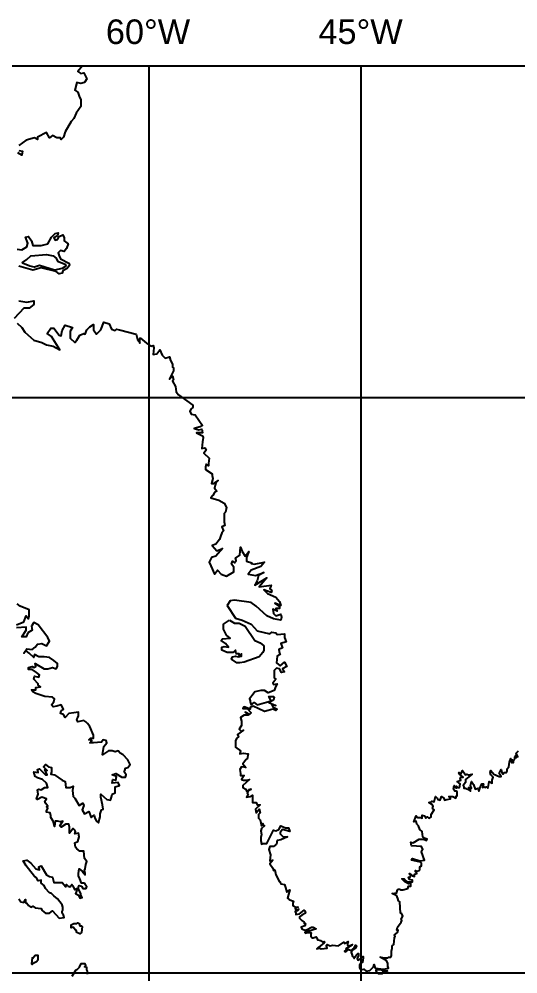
# Model space of a CAD drawing. Header units: millimetres. Extents: x 1844 to 27622, y 2629 to 17869.
# Drawn here: x 9930 to 12367, y 13203 to 17869 of the extents above; entities that cross this region are included whole.
import ezdxf

# ---------------------------------------------------------------- set-up
doc = ezdxf.new("R2010")
doc.units = ezdxf.units.MM
for name, color, linetype in [('COUNTRY', 212, 'Continuous'), ('FRAME', 252, 'Continuous'), ('经纬度标注', 7, 'Continuous'), ('网格线', 251, 'Continuous')]:
    doc.layers.add(name, color=color, linetype=linetype)
doc.styles.add('ARIAL', font='arial.ttf')

msp = doc.modelspace()

# ---------------------------------------------------------------- linework, layer by layer
at = {"layer": 'COUNTRY', "linetype": 'Continuous', "lineweight": -3}
for points in [[(10238.5, 17638.9), (10216.6, 17613.3), (10231.2, 17602.4), (10245.8, 17606), (10260.4, 17576.9), (10249.4, 17558.6), (10231.2, 17555), (10212.9, 17558.6), (10202, 17522.1), (10216.6, 17511.2), (10223.9, 17492.9), (10231.2, 17474.7), (10231.2, 17452.8), (10231.2, 17441.8), (10209.3, 17409), (10198.3, 17383.4), (10183.7, 17368.8), (10154.6, 17317.7), (10147.3, 17292.2), (10136.3, 17281.2), (10132.7, 17288.5), (10114.4, 17288.5), (10092.5, 17299.5), (10077.9, 17288.5), (10063.3, 17314.1), (10019.5, 17292.2), (10019.5, 17281.2), (10004.9, 17288.5), (9964.8, 17277.6), (9928.3, 17252)], [(9928.3, 17226.5), (9946.5, 17222.8), (9942.9, 17204.6), (9924.6, 17215.5)], [(9921, 16744.7), (9942.9, 16741.1), (9968.4, 16755.7), (9972.1, 16773.9), (9961.1, 16803.1), (9975.7, 16806.8), (9990.3, 16784.9), (9997.6, 16763), (10037.8, 16763), (10070.6, 16770.3), (10088.9, 16803.1), (10107.1, 16821.4), (10121.7, 16825), (10118.1, 16810.4), (10099.8, 16799.5), (10107.1, 16788.5), (10118.1, 16792.2), (10125.4, 16806.8), (10143.6, 16814.1), (10150.9, 16799.5), (10150.9, 16784.9), (10169.2, 16770.3), (10161.9, 16748.4), (10150.9, 16733.8), (10132.7, 16737.4), (10121.7, 16726.5), (10125.4, 16711.9), (10132.7, 16697.3), (10172.8, 16675.4), (10176.4, 16668.1), (10172.8, 16660.8), (10165.5, 16649.8), (10143.6, 16638.9), (10140, 16627.9), (10125.4, 16624.3), (10110.8, 16635.2), (10037.8, 16653.5), (9997.6, 16642.5), (9928.3, 16660.8)], [(9946.5, 16675.4), (9946.5, 16679), (9968.4, 16693.6), (9986.7, 16711.9), (10063.3, 16719.2), (10096.2, 16711.9), (10110.8, 16700.9), (10118.1, 16686.3), (10154.6, 16671.7), (10158.2, 16660.8), (10140, 16649.8), (10103.5, 16642.5), (10030.5, 16664.4), (10004.9, 16657.1), (9983, 16660.8), (9946.5, 16675.4)], [(9928.3, 16492.9), (9968.4, 16485.6), (10001.3, 16492.9), (10001.3, 16474.7), (9979.4, 16456.4), (9953.8, 16456.4), (9906.4, 16405.3)], [(9921, 16383.4), (9942.9, 16361.5), (9957.5, 16339.6), (10001.3, 16299.5), (10041.4, 16288.5), (10063.3, 16277.6), (10096.2, 16270.3), (10129, 16252), (10088.9, 16317.7), (10067, 16332.3), (10085.2, 16357.9), (10099.8, 16357.9), (10125.4, 16325), (10136.3, 16321.4), (10140, 16346.9), (10154.6, 16372.5), (10191, 16361.5), (10180.1, 16343.3), (10180.1, 16310.4), (10202, 16288.5), (10212.9, 16299.5), (10227.5, 16325), (10245.8, 16332.3), (10253.1, 16328.7), (10260.4, 16350.6), (10275, 16365.2), (10293.2, 16376.1), (10293.2, 16350.6), (10307.8, 16328.7), (10329.7, 16350.6), (10344.3, 16387.1), (10369.9, 16379.8), (10380.8, 16354.2), (10399.1, 16346.9), (10406.4, 16354.2), (10421, 16350.6), (10501.3, 16328.7), (10508.6, 16303.1), (10515.9, 16295.8), (10519.5, 16284.9), (10519.5, 16310.4), (10523.2, 16310.4), (10552.4, 16284.9), (10574.3, 16270.3), (10585.2, 16273.9), (10588.9, 16263), (10585.2, 16230.1), (10603.5, 16233.8), (10618.1, 16252), (10629, 16226.5), (10632.7, 16222.8), (10643.6, 16211.9), (10665.5, 16219.2), (10669.2, 16200.9), (10680.1, 16182.7), (10680.1, 16168.1), (10683.7, 16164.4), (10683.7, 16149.8), (10672.8, 16127.9), (10665.5, 16109.7), (10680.1, 16124.3), (10683.7, 16106), (10680.1, 16098.8), (10694.7, 16073.2), (10698.3, 16047.7), (10709.3, 16033.1), (10778.6, 15982), (10778.6, 15971), (10771.3, 15963.7), (10764, 15952.8), (10771.3, 15938.2), (10789.6, 15934.5), (10826.1, 15883.4), (10815.1, 15876.1), (10785.9, 15868.8), (10807.8, 15861.5), (10822.4, 15865.2), (10826.1, 15846.9), (10796.9, 15846.9), (10826.1, 15832.3), (10829.7, 15825), (10826.1, 15803.1), (10822.4, 15770.3), (10837, 15773.9), (10844.3, 15763), (10833.4, 15748.4), (10858.9, 15722.8), (10855.3, 15697.3), (10855.3, 15686.3), (10844.3, 15693.6), (10840.7, 15679), (10840.7, 15668.1), (10873.5, 15646.2), (10873.5, 15638.9), (10877.2, 15624.3), (10869.9, 15598.8), (10880.8, 15598.8), (10902.7, 15613.3), (10891.8, 15602.4), (10888.1, 15591.5), (10884.5, 15576.9), (10895.4, 15562.3), (10884.5, 15555), (10877.2, 15540.4), (10866.2, 15529.4), (10906.4, 15518.5), (10931.9, 15503.9), (10942.9, 15482), (10939.2, 15460.1), (10931.9, 15452.8), (10931.9, 15434.5), (10931.9, 15412.6), (10935.6, 15394.4), (10921, 15387.1), (10928.3, 15368.8), (10921, 15357.9), (10913.7, 15339.6), (10910, 15325), (10891.8, 15303.1), (10873.5, 15295.8), (10895.4, 15270.3), (10924.6, 15281.2), (10891.8, 15244.7), (10869.9, 15237.4), (10858.9, 15215.5), (10866.2, 15197.3), (10884.5, 15157.1), (10899.1, 15175.4), (10917.3, 15157.1), (10942.9, 15146.2), (10979.4, 15168.1), (10979.4, 15190), (10968.4, 15204.6), (10972.1, 15219.2), (10983, 15211.9), (10990.3, 15222.8), (10986.7, 15233.8), (11008.6, 15248.4), (11012.2, 15288.5), (11019.5, 15266.6), (11034.1, 15244.7), (11052.4, 15266.6), (11041.4, 15237.4), (11041.4, 15219.2), (11067, 15211.9), (11063.3, 15208.2), (11077.9, 15204.6), (11129, 15215.5), (11110.8, 15193.6), (11063.3, 15175.4), (11048.7, 15157.1), (11085.2, 15149.8), (11125.4, 15164.4), (11099.8, 15149.8), (11092.5, 15124.3), (11081.6, 15102.4), (11140, 15138.9), (11103.5, 15095.1), (11161.9, 15102.4), (11154.6, 15084.2), (11165.5, 15076.9), (11161.9, 15065.9), (11125.4, 15080.5), (11143.6, 15062.3), (11183.7, 15044), (11202, 15022.1), (11209.3, 15003.9), (11180.1, 15014.8), (11202, 15000.2), (11202, 14989.3), (11183.7, 14989.3), (11191, 14974.7), (11169.2, 14985.6), (11172.8, 14963.7), (11183.7, 14952.8), (11209.3, 14960.1), (11212.9, 14945.5), (11209.3, 14930.9), (11172.8, 14938.2), (11140, 14952.8), (11088.9, 15000.2), (11063.3, 15018.5), (10983, 15029.4), (10961.1, 15025.8), (10946.5, 15003.9), (10986.7, 14941.8), (11019.5, 14930.9), (11063.3, 14912.6), (11092.5, 14879.8), (11154.6, 14865.2), (11165.5, 14872.5), (11183.7, 14868.8), (11191, 14861.5), (11227.5, 14865.2), (11227.5, 14846.9), (11234.8, 14825), (11209.3, 14817.7), (11216.6, 14795.8), (11198.3, 14788.5), (11202, 14770.3), (11205.6, 14763), (11191, 14755.7), (11187.4, 14722.8), (11205.6, 14708.2), (11227.5, 14726.5), (11238.5, 14704.6), (11216.6, 14693.6), (11227.5, 14679), (11212.9, 14675.4), (11202, 14693.6), (11187.4, 14697.3), (11176.4, 14686.3), (11176.4, 14668.1), (11176.4, 14649.8), (11183.7, 14642.5), (11169.2, 14624.3), (11172.8, 14617), (11191, 14620.6), (11183.7, 14609.7), (11176.4, 14587.8), (11147.3, 14576.9), (11129, 14587.8), (11110.8, 14587.8), (11081.6, 14580.5), (11074.3, 14569.6), (11056, 14547.7), (11059.7, 14536.7), (11059.7, 14533.1), (11063.3, 14518.5), (11077.9, 14529.4), (11092.5, 14518.5), (11161.9, 14536.7), (11150.9, 14558.6), (11172.8, 14558.6), (11176.4, 14555), (11172.8, 14540.4), (11150.9, 14529.4), (11183.7, 14514.8), (11165.5, 14518.5), (11169.2, 14507.5), (11191, 14496.6), (11183.7, 14489.3), (11169.2, 14496.6), (11147.3, 14489.3), (11129, 14485.6), (11074.3, 14511.2), (11059.7, 14503.9), (11059.7, 14496.6), (11030.5, 14507.5), (11023.2, 14500.2), (11045.1, 14500.2), (11063.3, 14478.3), (11056, 14471), (11034.1, 14482), (11048.7, 14467.4), (11030.5, 14467.4), (11012.2, 14456.4), (11015.9, 14438.2), (11015.9, 14419.9), (11015.9, 14416.3), (11004.9, 14398), (11015.9, 14387.1), (11026.8, 14394.4), (10997.6, 14372.5), (11001.3, 14361.5), (10994, 14354.2), (10986.7, 14343.3), (10986.7, 14310.4), (11012.2, 14292.2), (11008.6, 14277.6), (11026.8, 14281.2), (11048.7, 14277.6), (11045.1, 14252), (11037.8, 14248.4), (11023.2, 14230.1), (11037.8, 14211.9), (11015.9, 14215.5), (11008.6, 14200.9), (11012.2, 14182.7), (11012.2, 14171.7), (11030.5, 14171.7), (11015.9, 14153.5), (11026.8, 14149.8), (11041.4, 14149.8), (11056, 14153.5), (11023.2, 14124.3), (11023.2, 14113.3), (11037.8, 14106), (11041.4, 14095.1), (11063.3, 14106), (11052.4, 14102.4), (11045.1, 14087.8), (11048.7, 14080.5), (11041.4, 14065.9), (11059.7, 14069.6), (11070.6, 14076.9), (11070.6, 14040.4), (11088.9, 14040.4), (11092.5, 14029.4), (11107.1, 14029.4), (11085.2, 14007.5), (11088.9, 13989.3), (11103.5, 14007.5), (11107.1, 13989.3), (11099.8, 13982), (11099.8, 13963.7), (11107.1, 13956.4), (11110.8, 13941.8), (11114.4, 13927.2), (11121.7, 13938.2), (11121.7, 13930.9), (11129, 13927.2), (11114.4, 13912.6), (11110.8, 13901.7), (11114.4, 13883.4), (11110.8, 13868.8), (11110.8, 13854.2), (11114.4, 13836), (11121.7, 13839.6), (11140, 13839.6), (11154.6, 13868.8), (11172.8, 13905.3), (11183.7, 13901.7), (11198.3, 13909), (11209.3, 13927.2), (11231.2, 13916.3), (11245.8, 13916.3), (11253.1, 13898), (11216.6, 13909), (11205.6, 13894.4), (11205.6, 13887.1), (11220.2, 13872.5), (11242.1, 13872.5), (11209.3, 13857.9), (11191, 13854.2), (11187.4, 13836), (11172.8, 13825), (11154.6, 13825), (11150.9, 13810.4), (11158.2, 13784.9), (11154.6, 13755.7), (11169.2, 13759.3), (11154.6, 13741.1), (11169.2, 13719.2), (11172.8, 13708.2), (11180.1, 13711.9), (11183.7, 13686.3), (11202, 13653.5), (11205.6, 13653.5), (11205.6, 13649.8), (11209.3, 13642.5), (11227.5, 13638.9), (11231.2, 13624.3), (11234.8, 13613.3), (11238.5, 13602.4), (11245.8, 13609.7), (11253.1, 13613.3), (11245.8, 13591.5), (11242.1, 13573.2), (11249.4, 13565.9), (11260.4, 13562.3), (11271.3, 13558.6), (11267.7, 13547.7), (11267.7, 13536.7), (11282.3, 13529.4), (11293.2, 13529.4), (11278.6, 13522.1), (11285.9, 13514.8), (11296.9, 13518.5), (11289.6, 13511.2), (11278.6, 13507.5), (11282.3, 13500.2), (11282.3, 13492.9), (11300.5, 13496.6), (11322.4, 13514.8), (11326.1, 13511.2), (11329.7, 13500.2), (11311.5, 13489.3), (11300.5, 13482), (11300.5, 13474.7), (11311.5, 13463.7), (11322.4, 13456.4), (11322.4, 13449.1), (11329.7, 13449.1), (11326.1, 13438.2), (11307.8, 13430.9), (11311.5, 13423.6), (11326.1, 13416.3), (11337, 13419.9), (11358.9, 13430.9), (11366.2, 13430.9), (11380.8, 13423.6), (11326.1, 13405.3), (11329.7, 13401.7), (11337, 13405.3), (11355.3, 13405.3), (11358.9, 13401.7), (11355.3, 13398), (11355.3, 13387.1), (11362.6, 13379.8), (11366.2, 13379.8), (11380.8, 13383.4), (11384.5, 13379.8), (11388.1, 13368.8), (11391.8, 13368.8), (11402.7, 13365.2), (11413.7, 13357.9), (11421, 13361.5), (11424.6, 13357.9), (11421, 13354.2), (11402.7, 13339.6), (11391.8, 13332.3), (11384.5, 13325), (11399.1, 13328.7), (11406.4, 13325), (11435.6, 13328.7), (11431.9, 13339.6), (11431.9, 13343.3), (11435.6, 13346.9), (11450.2, 13339.6), (11461.1, 13343.3), (11490.3, 13339.6), (11515.9, 13357.9), (11519.5, 13350.6), (11537.8, 13361.5), (11534.1, 13350.6), (11534.1, 13343.3), (11541.4, 13339.6), (11559.7, 13346.9), (11556, 13343.3), (11526.8, 13325), (11534.1, 13325), (11519.5, 13314.1), (11526.8, 13310.4), (11530.5, 13314.1), (11541.4, 13321.4), (11552.4, 13317.7), (11567, 13328.7), (11574.3, 13343.3), (11577.9, 13339.6), (11574.3, 13328.7), (11556, 13317.7), (11552.4, 13306.8), (11556, 13299.5), (11559.7, 13288.5), (11563.3, 13284.9), (11567, 13277.6), (11570.6, 13284.9), (11577.9, 13295.8), (11585.2, 13303.1), (11588.9, 13303.1), (11588.9, 13292.2), (11581.6, 13277.6), (11585.2, 13270.3), (11599.8, 13277.6), (11610.8, 13288.5), (11610.8, 13281.2), (11607.1, 13259.3), (11599.8, 13255.7), (11592.5, 13244.7), (11592.5, 13233.8), (11592.5, 13233.8), (11596.2, 13226.5), (11599.8, 13222.8), (11614.4, 13226.5), (11625.4, 13215.5), (11643.6, 13219.2), (11661.9, 13237.4), (11665.5, 13248.4), (11665.5, 13244.7), (11669.2, 13230.1), (11712.9, 13226.5), (11734.8, 13230.1), (11734.8, 13230.1), (11731.2, 13241.1), (11731.2, 13244.7), (11731.2, 13255.7), (11723.9, 13270.3), (11720.2, 13270.3), (11694.7, 13284.9), (11720.2, 13281.2), (11731.2, 13281.2), (11734.8, 13284.9), (11745.8, 13284.9), (11749.4, 13292.2), (11749.4, 13314.1), (11753.1, 13328.7), (11753.1, 13339.6), (11760.4, 13346.9), (11764, 13379.8), (11767.7, 13387.1), (11764, 13390.7), (11764, 13394.4), (11778.6, 13405.3), (11782.3, 13416.3), (11775, 13416.3), (11778.6, 13430.9), (11796.9, 13456.4), (11800.5, 13463.7), (11796.9, 13471), (11804.2, 13485.6), (11800.5, 13496.6), (11793.2, 13500.2), (11789.6, 13555), (11782.3, 13562.3), (11782.3, 13565.9), (11775, 13584.2), (11753.1, 13595.1), (11775, 13598.8), (11775, 13602.4), (11778.6, 13613.3), (11782.3, 13617), (11789.6, 13617), (11793.2, 13613.3), (11804.2, 13613.3), (11829.7, 13620.6), (11833.4, 13631.6), (11844.3, 13631.6), (11844.3, 13646.2), (11833.4, 13642.5), (11815.1, 13653.5), (11800.5, 13668.1), (11811.5, 13668.1), (11818.8, 13657.1), (11826.1, 13653.5), (11851.6, 13653.5), (11851.6, 13660.8), (11837, 13664.4), (11833.4, 13675.4), (11840.7, 13675.4), (11844.3, 13682.7), (11837, 13690), (11837, 13693.6), (11851.6, 13682.7), (11862.6, 13679), (11862.6, 13690), (11873.5, 13693.6), (11866.2, 13700.9), (11866.2, 13708.2), (11873.5, 13704.6), (11884.5, 13708.2), (11888.1, 13711.9), (11888.1, 13726.5), (11895.4, 13730.1), (11895.4, 13744.7), (11891.8, 13748.4), (11848, 13759.3), (11851.6, 13766.6), (11888.1, 13755.7), (11910, 13759.3), (11895.4, 13799.5), (11899.1, 13806.8), (11902.7, 13810.4), (11895.4, 13825), (11848, 13828.7), (11844.3, 13846.9), (11855.3, 13843.3), (11884.5, 13861.5), (11906.4, 13861.5), (11921, 13854.2), (11924.6, 13861.5), (11913.7, 13865.2), (11902.7, 13872.5), (11899.1, 13898), (11888.1, 13909), (11880.8, 13927.2), (11873.5, 13934.5), (11869.9, 13949.1), (11858.9, 13945.5), (11869.9, 13974.7), (11877.2, 13967.4), (11891.8, 13967.4), (11899.1, 13963.7), (11899.1, 13978.3), (11910, 13974.7), (11917.3, 13963.7), (11924.6, 13971), (11931.9, 13963.7), (11942.9, 13971), (11942.9, 13982), (11957.5, 14003.9), (11950.2, 14011.2), (11953.8, 14022.1), (11950.2, 14029.4), (11931.9, 14040.4), (11942.9, 14044), (11946.5, 14047.7), (11957.5, 14044), (11964.8, 14069.6), (11972.1, 14062.3), (11975.7, 14055), (11986.7, 14051.3), (11994, 14069.6), (12004.9, 14062.3), (12008.6, 14051.3), (12019.5, 14055), (12037.8, 14058.6), (12030.5, 14069.6), (12048.7, 14069.6), (12063.3, 14062.3), (12067, 14073.2), (12070.6, 14073.2), (12070.6, 14087.8), (12070.6, 14091.5), (12067, 14095.1), (12059.7, 14095.1), (12052.4, 14106), (12056, 14124.3), (12067, 14109.7), (12067, 14120.6), (12074.3, 14113.3), (12081.6, 14113.3), (12085.2, 14131.6), (12070.6, 14142.5), (12088.9, 14149.8), (12085.2, 14157.1), (12088.9, 14164.4), (12099.8, 14164.4), (12081.6, 14179), (12077.9, 14186.3), (12088.9, 14179), (12096.2, 14197.3), (12110.8, 14175.4), (12118.1, 14179), (12125.4, 14175.4), (12143.6, 14179), (12110.8, 14153.5), (12110.8, 14138.9), (12099.8, 14124.3), (12103.5, 14117), (12103.5, 14113.3), (12103.5, 14109.7), (12110.8, 14109.7), (12121.7, 14106), (12136.3, 14095.1), (12136.3, 14102.4), (12125.4, 14113.3), (12140, 14109.7), (12136.3, 14124.3), (12140, 14142.5), (12150.9, 14127.9), (12158.2, 14106), (12172.8, 14109.7), (12176.4, 14095.1), (12183.7, 14117), (12191, 14131.6), (12198.3, 14131.6), (12194.7, 14113.3), (12202, 14117), (12209.3, 14113.3), (12212.9, 14117), (12220.2, 14109.7), (12223.9, 14124.3), (12227.5, 14142.5), (12242.1, 14135.2), (12242.1, 14149.8), (12245.8, 14164.4), (12234.8, 14175.4), (12231.2, 14186.3), (12234.8, 14197.3), (12249.4, 14179), (12275, 14168.1), (12285.9, 14168.1), (12275, 14182.7), (12285.9, 14200.9), (12289.6, 14182.7), (12293.2, 14179), (12300.5, 14186.3), (12311.5, 14186.3), (12315.1, 14193.6), (12315.1, 14204.6), (12322.4, 14215.5), (12326.1, 14237.4), (12333.4, 14255.7), (12337, 14233.8), (12340.7, 14248.4), (12344.3, 14233.8), (12348, 14248.4), (12351.6, 14255.7), (12351.6, 14263), (12358.9, 14259.3), (12355.3, 14270.3), (12366.2, 14263), (12358.9, 14281.2), (12362.6, 14284.9), (12369.9, 14292.2)], [(9917.3, 14909), (9953.8, 14923.6), (9964.8, 14952.8), (9975.7, 14938.2), (9979.4, 14952.8), (9979.4, 14982), (9935.6, 15000.2), (9921, 15011.2)], [(9928.3, 13569.6), (9939.2, 13555), (9953.8, 13551.3), (9961.1, 13565.9), (9961.1, 13551.3), (9968.4, 13547.7), (9975.7, 13536.7), (9986.7, 13529.4), (9997.6, 13533.1), (10008.6, 13525.8), (10037.8, 13522.1), (10041.4, 13514.8), (10052.4, 13503.9), (10059.7, 13500.2), (10077.9, 13500.2), (10092.5, 13511.2), (10125.4, 13474.7), (10150.9, 13478.3), (10147.3, 13489.3), (10140, 13500.2), (10140, 13507.5), (10143.6, 13514.8), (10143.6, 13529.4), (10140, 13540.4), (10118.1, 13569.6), (10099.8, 13584.2), (10088.9, 13595.1), (10077.9, 13598.8), (10059.7, 13620.6), (10052.4, 13635.2), (10037.8, 13646.2), (10037.8, 13660.8), (10023.2, 13657.1), (10015.9, 13671.7), (10012.2, 13675.4), (10008.6, 13675.4), (10004.9, 13679), (9975.7, 13715.5), (9964.8, 13730.1), (9950.2, 13755.7), (9968.4, 13759.3), (9986.7, 13744.7), (10012.2, 13715.5), (10030.5, 13711.9), (10026.8, 13726.5), (10037.8, 13730.1), (10063.3, 13686.3), (10077.9, 13679), (10092.5, 13675.4), (10099.8, 13649.8), (10140, 13649.8), (10158.2, 13627.9), (10161.9, 13638.9), (10169.2, 13631.6), (10180.1, 13627.9), (10187.4, 13638.9), (10191, 13635.2), (10194.7, 13627.9), (10202, 13613.3), (10212.9, 13620.6), (10212.9, 13613.3), (10209.3, 13602.4), (10205.6, 13595.1), (10220.2, 13587.8), (10227.5, 13573.2), (10238.5, 13576.9), (10231.2, 13587.8), (10231.2, 13595.1), (10220.2, 13617), (10220.2, 13627.9), (10223.9, 13635.2), (10234.8, 13631.6), (10242.1, 13620.6), (10256.7, 13620.6), (10260.4, 13627.9), (10256.7, 13635.2), (10253.1, 13638.9), (10253.1, 13642.5), (10245.8, 13646.2), (10234.8, 13646.2), (10227.5, 13668.1), (10220.2, 13682.7), (10220.2, 13693.6), (10223.9, 13715.5), (10238.5, 13704.6), (10253.1, 13686.3), (10253.1, 13693.6), (10249.4, 13708.2), (10253.1, 13715.5), (10256.7, 13737.4), (10260.4, 13752), (10249.4, 13766.6), (10245.8, 13803.1), (10227.5, 13803.1), (10212.9, 13814.1), (10205.6, 13821.4), (10202, 13843.3), (10216.6, 13850.6), (10223.9, 13872.5), (10220.2, 13890.7), (10202, 13887.1), (10205.6, 13898), (10202, 13905.3), (10194.7, 13912.6), (10176.4, 13890.7), (10176.4, 13919.9), (10172.8, 13934.5), (10158.2, 13934.5), (10136.3, 13919.9), (10129, 13927.2), (10143.6, 13949.1), (10132.7, 13945.5), (10118.1, 13949.1), (10107.1, 13949.1), (10103.5, 13923.6), (10096.2, 13949.1), (10085.2, 13967.4), (10085.2, 13974.7), (10081.6, 13989.3), (10063.3, 13992.9), (10063.3, 14000.2), (10070.6, 14011.2), (10063.3, 14018.5), (10070.6, 14022.1), (10059.7, 14036.7), (10056, 14047.7), (10063.3, 14058.6), (10041.4, 14065.9), (10019.5, 14055), (10015.9, 14058.6), (10023.2, 14080.5), (10019.5, 14102.4), (10026.8, 14106), (10037.8, 14102.4), (10056, 14113.3), (10070.6, 14113.3), (10063.3, 14135.2), (10045.1, 14153.5), (10019.5, 14160.8), (10008.6, 14168.1), (10001.3, 14190), (10023.2, 14186.3), (10019.5, 14200.9), (10030.5, 14204.6), (10059.7, 14175.4), (10067, 14175.4), (10056, 14200.9), (10067, 14197.3), (10048.7, 14215.5), (10059.7, 14226.5), (10074.3, 14215.5), (10088.9, 14211.9), (10088.9, 14190), (10085.2, 14179), (10103.5, 14175.4), (10140, 14149.8), (10154.6, 14142.5), (10158.2, 14113.3), (10180.1, 14113.3), (10194.7, 14120.6), (10191, 14098.8), (10194.7, 14069.6), (10202, 14062.3), (10223.9, 14025.8), (10242.1, 14036.7), (10245.8, 14025.8), (10238.5, 14003.9), (10249.4, 13985.6), (10271.3, 13996.6), (10282.3, 13967.4), (10296.9, 13978.3), (10300.5, 13963.7), (10307.8, 13949.1), (10318.8, 13941.8), (10326.1, 13971), (10326.1, 13985.6), (10333.4, 14003.9), (10340.7, 14007.5), (10337, 14029.4), (10329.7, 14065.9), (10329.7, 14080.5), (10358.9, 14055), (10377.2, 14051.3), (10380.8, 14065.9), (10384.5, 14080.5), (10399.1, 14087.8), (10399.1, 14117), (10421, 14124.3), (10413.7, 14138.9), (10384.5, 14135.2), (10388.1, 14153.5), (10402.7, 14149.8), (10406.4, 14168.1), (10384.5, 14175.4), (10402.7, 14182.7), (10431.9, 14164.4), (10450.2, 14164.4), (10453.8, 14175.4), (10442.9, 14190), (10446.5, 14197.3), (10450.2, 14208.2), (10461.1, 14211.9), (10472.1, 14226.5), (10461.1, 14248.4), (10439.2, 14273.9), (10424.6, 14281.2), (10413.7, 14292.2), (10399.1, 14288.5), (10384.5, 14292.2), (10366.2, 14292.2), (10337, 14273.9), (10344.3, 14314.1), (10358.9, 14332.3), (10355.3, 14343.3), (10340.7, 14346.9), (10333.4, 14336), (10293.2, 14332.3), (10275, 14332.3), (10285.9, 14343.3), (10271.3, 14346.9), (10278.6, 14354.2), (10293.2, 14354.2), (10293.2, 14368.8), (10275, 14412.6), (10264, 14427.2), (10256.7, 14434.5), (10245.8, 14441.8), (10216.6, 14434.5), (10212.9, 14445.5), (10216.6, 14456.4), (10220.2, 14463.7), (10220.2, 14482), (10198.3, 14478.3), (10172.8, 14474.7), (10154.6, 14456.4), (10147.3, 14471), (10132.7, 14474.7), (10136.3, 14489.3), (10147.3, 14496.6), (10136.3, 14518.5), (10114.4, 14511.2), (10096.2, 14507.5), (10088.9, 14518.5), (10099.8, 14533.1), (10103.5, 14547.7), (10092.5, 14555), (10056, 14558.6), (10012.2, 14573.2), (9997.6, 14580.5), (9990.3, 14591.5), (10012.2, 14591.5), (10012.2, 14602.4), (10034.1, 14606), (10023.2, 14613.3), (10023.2, 14620.6), (10001.3, 14642.5), (10004.9, 14657.1), (10026.8, 14653.5), (10030.5, 14664.4), (10015.9, 14675.4), (9994, 14690), (9975.7, 14690), (9975.7, 14700.9), (9994, 14704.6), (10001.3, 14700.9), (10012.2, 14704.6), (10008.6, 14719.2), (10052.4, 14693.6), (10070.6, 14693.6), (10092.5, 14700.9), (10110.8, 14693.6), (10118.1, 14704.6), (10118.1, 14719.2), (10099.8, 14733.8), (10077.9, 14748.4), (10052.4, 14752), (10026.8, 14752), (10004.9, 14763), (10001.3, 14748.4), (9979.4, 14770.3), (9964.8, 14781.2), (9953.8, 14770.3), (9968.4, 14792.2), (9994, 14788.5), (10008.6, 14799.5), (10019.5, 14814.1), (10041.4, 14817.7), (10063.3, 14806.8), (10077.9, 14828.7), (10070.6, 14846.9), (10023.2, 14909), (10001.3, 14919.9), (9990.3, 14901.7), (9994, 14883.4), (9972.1, 14868.8), (9964.8, 14850.6), (9942.9, 14850.6), (9964.8, 14883.4), (9964.8, 14898), (9917.3, 14894.4)], [(10957.5, 14930.9), (10983, 14916.3), (11004.9, 14916.3), (11034.1, 14901.7), (11081.6, 14832.3), (11107.1, 14821.4), (11125.4, 14806.8), (11125.4, 14784.9), (11121.7, 14773.9), (11103.5, 14752), (11030.5, 14726.5), (11008.6, 14722.8), (10994, 14722.8), (10968.4, 14741.1), (10972.1, 14752), (10986.7, 14755.7), (11001.3, 14752), (11015.9, 14755.7), (11015.9, 14766.6), (11004.9, 14759.3), (11004.9, 14766.6), (10990.3, 14766.6), (10986.7, 14784.9), (10975.7, 14773.9), (10946.5, 14773.9), (10921, 14784.9), (10921, 14799.5), (10931.9, 14803.1), (10953.8, 14799.5), (10939.2, 14817.7), (10917.3, 14832.3), (10924.6, 14839.6), (10961.1, 14843.3), (10942.9, 14857.9), (10928.3, 14887.1), (10928.3, 14912.6), (10957.5, 14930.9)], [(10212.9, 13449.1), (10216.6, 13452.8), (10223.9, 13449.1), (10227.5, 13438.2), (10234.8, 13438.2), (10238.5, 13434.5), (10234.8, 13405.3), (10227.5, 13398), (10212.9, 13405.3), (10209.3, 13416.3), (10205.6, 13416.3), (10194.7, 13430.9), (10183.7, 13427.2), (10183.7, 13441.8), (10198.3, 13449.1), (10212.9, 13449.1)], [(9997.6, 13277.6), (9994, 13281.2), (9990.3, 13252), (9994, 13248.4), (10004.9, 13259.3), (10015.9, 13263), (10023.2, 13273.9), (10023.2, 13292.2), (10008.6, 13292.2), (10001.3, 13284.9), (9997.6, 13277.6)], [(10264, 13200.9), (10264, 13215.5), (10260.4, 13222.8), (10260.4, 13233.8), (10249.4, 13237.4), (10256.7, 13244.7), (10253.1, 13252), (10242.1, 13252), (10231.2, 13252), (10223.9, 13237.4), (10223.9, 13233.8), (10212.9, 13222.8), (10205.6, 13219.2), (10187.4, 13190)], [(11731.2, 13219.2), (11727.5, 13215.5), (11691, 13222.8), (11680.1, 13222.8), (11672.8, 13219.2), (11676.4, 13211.9), (11683.7, 13204.6), (11694.7, 13204.6), (11705.6, 13204.6), (11705.6, 13211.9), (11709.3, 13215.5), (11727.5, 13215.5), (11731.2, 13219.2)]]:
    msp.add_lwpolyline(points, dxfattribs=at)
at = {"layer": 'FRAME', "linetype": 'Continuous'}
msp.add_lwpolyline([(27147.3, 17638.9), (2271.3, 17638.9), (2271.3, 2828.7), (27147.3, 2828.7), (27147.3, 17638.9)], dxfattribs=at)
at = {"layer": '网格线', "linetype": 'Continuous'}
for points in [[(10563.3, 17638.9), (10563.3, 2828.7)], [(11599.8, 17638.9), (11599.8, 2828.7)], [(27147.3, 16018.5), (2271.3, 16018.5)], [(2271.3, 13208.2), (27147.3, 13208.2)]]:
    msp.add_lwpolyline(points, dxfattribs=at)

# ---------------------------------------------------------------- texts
at = {"layer": '经纬度标注', "linetype": 'Continuous', "style": 'ARIAL'}
for s, p in [('60°W', (10354, 17747.2)), ('45°W', (11392.5, 17747.2))]:
    msp.add_text(s, height=120, dxfattribs=at).set_placement(p)

doc.saveas('drawing.dxf')
